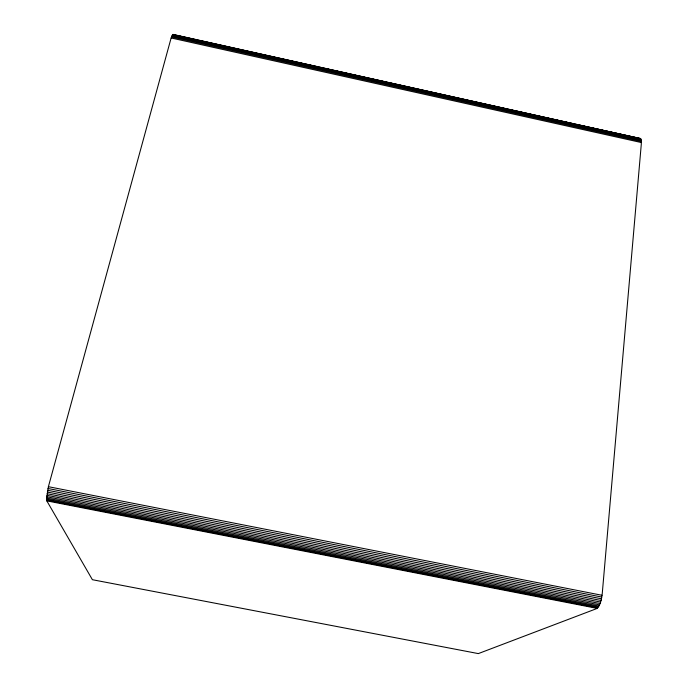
<?xml version="1.0" encoding="UTF-8"?>
<svg xmlns="http://www.w3.org/2000/svg" width="688" height="688" viewBox="0 0 688 688"><rect width="100%" height="100%" fill="white"/><g stroke="black" fill="none" stroke-linecap="round" stroke-linejoin="round"><path stroke-width="1.03" d="M46.603 499.196L48.401 486.691L171.131 37.969L172.972 34.4L640.648 138.675L641.328 143.783L602.258 593.529C601.441 598.749 600.942 605.251 596.462 608.699L478.323 653.6L92.398 579.709L46.81 500.873L46.603 499.196L598.311 607.014M640.287 138.434L582.865 125.956M48.401 486.691L602.06 595.292M47.979 488.489L601.794 597.055M47.61 490.269L601.45 598.792M47.283 492.023L601.045 600.469M47.016 493.709L600.581 602.06M46.81 495.291L600.065 603.531M46.672 496.753L599.506 604.864M46.603 498.06L598.921 606.033M46.672 500.142L597.691 607.796M46.81 500.873L597.072 608.364M171.475 36.92L641.397 141.461M171.131 37.969L641.397 142.554M172.722 34.503L640.648 138.675M174.408 35.036L191.169 38.769M193.259 39.233L197.456 40.162M199.546 40.635L203.734 41.564M205.832 42.028L317.89 66.977M319.989 67.441L324.177 68.379M326.275 68.843L379.681 80.728M381.78 81.193L385.968 82.13M388.066 82.594L392.255 83.532M394.344 83.996L506.411 108.936M508.509 109.409L512.698 110.338M514.787 110.802L568.202 122.696M570.3 123.161L574.489 124.089M576.578 124.562L580.767 125.491M172.439 34.821L640.941 139.096M172.138 35.329L641.164 139.716M171.811 36.034L641.319 140.507"/></g></svg>
